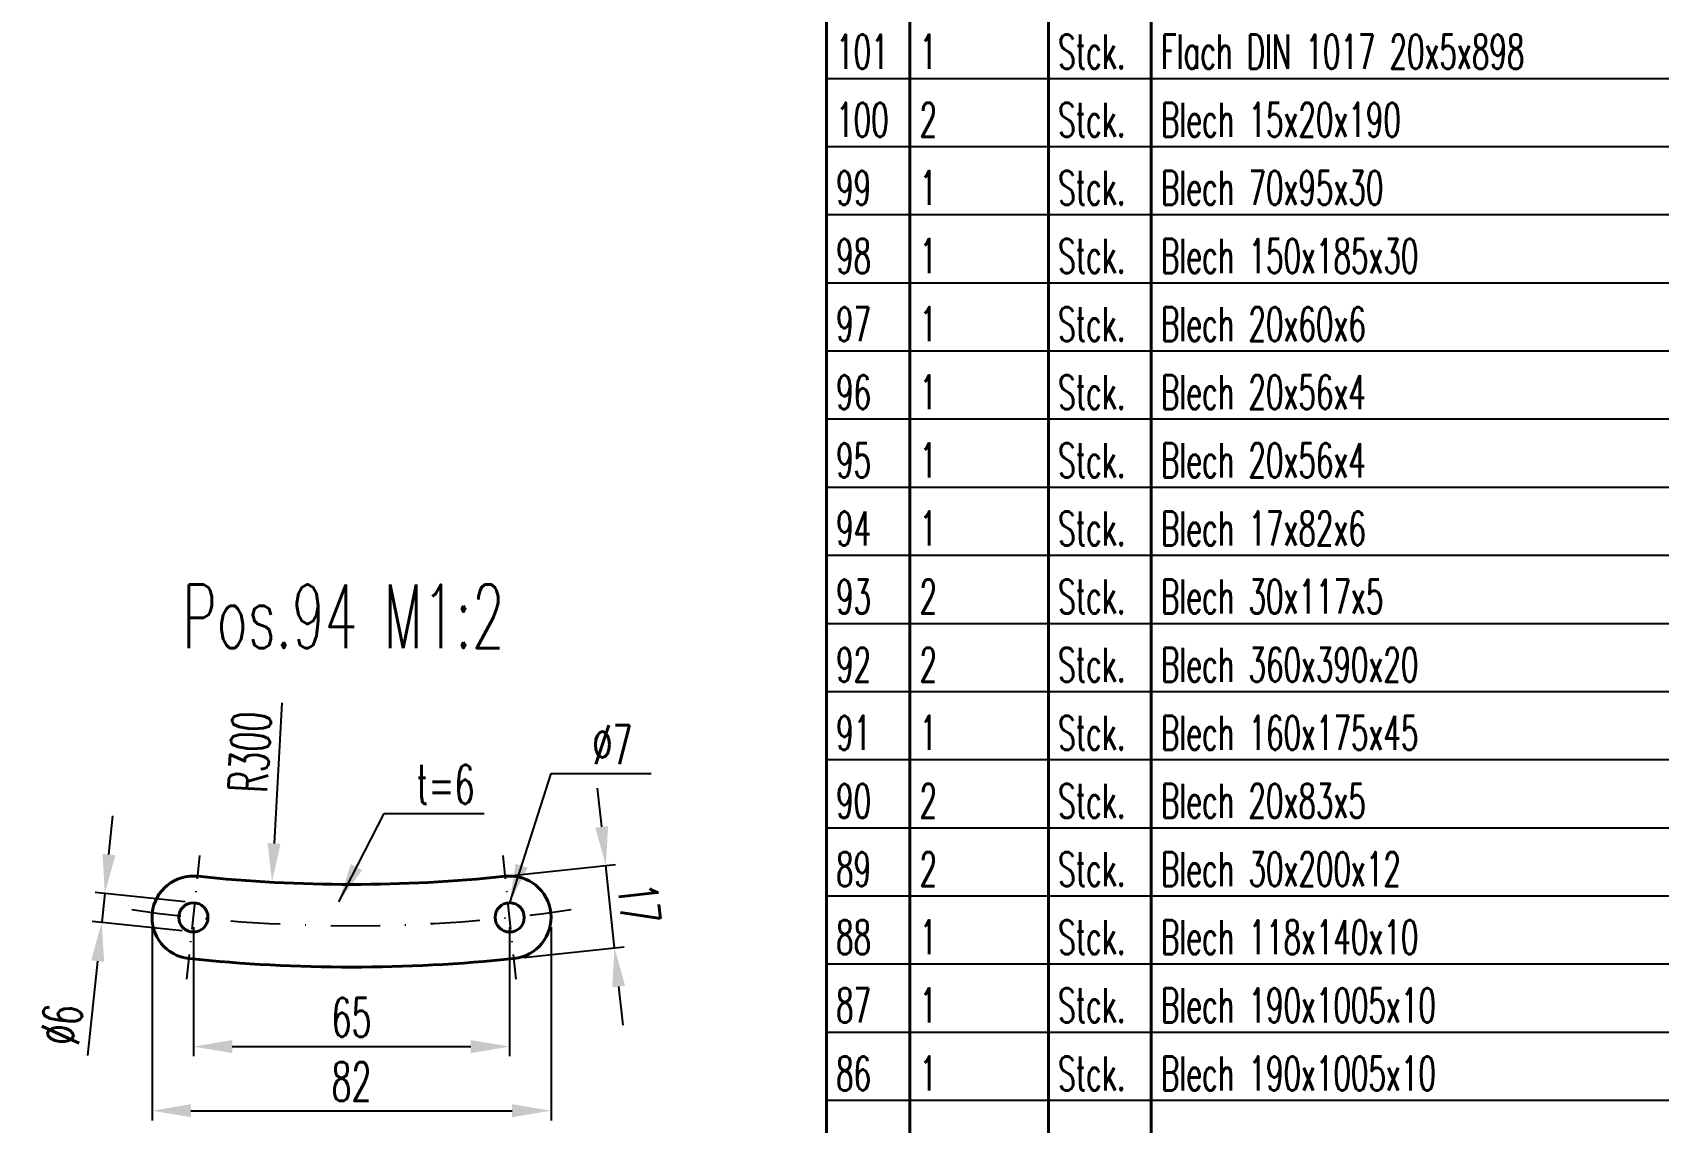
# Model space of a CAD drawing. Extents: x -620 to 569, y 5788 to 6629.
# Drawn here: x 297.1 to 464.1, y 5889.6 to 6001.6 of the extents above; entities that cross this region are included whole.
import ezdxf

# ---------------------------------------------------------------- set-up
doc = ezdxf.new("R2010")
doc.units = 0
doc.linetypes.add('STRICHPUNKT', pattern=[25.4, 12.7, -6.35, 0, -6.35])
doc.layers.get('Defpoints').update_dxf_attribs({"linetype": 'CONTINUOUS'})
for name, color, linetype, lineweight in [('ACHSE', 150, 'STRICHPUNKT', 25), ('BEM', 6, 'CONTINUOUS', 25), ('TEXT_3', 6, 'CONTINUOUS', 25), ('TEXT_7', 1, 'CONTINUOUS', 60), ('VOLL_03', 6, 'CONTINUOUS', 25), ('VOLL_05', 7, 'CONTINUOUS', 40)]:
    doc.layers.add(name, color=color, linetype=linetype, lineweight=lineweight)
doc.styles.add('ROMANS', font='romans.shx', dxfattribs={"width": 0.6, "height": 80})
doc.styles.get("Standard").update_dxf_attribs({"font": 'romans.shx', "width": 0.6})
doc.dimstyles.get("Standard").update_dxf_attribs({"dimtxt": 4, "dimasz": 4, "dimexe": 1, "dimexo": 1, "dimgap": 1, "dimtad": 1, "dimdsep": 46, "dimtxsty": 'Standard', "dimcen": 0, "dimclrd": 256, "dimclre": 256, "dimclrt": 256, "dimazin": 0, "dimtfac": 1, "dimtmove": 0, "dimatfit": 3, "dimfxl": 0, "dimtolj": 1, "dimtzin": 0, "dimarcsym": 0})

# ---------------------------------------------------------------- blocks, each defined once
blk = doc.blocks.new('*D294')
at = {"layer": 'BEM', "lineweight": -2}
for p, q in [((304.9, 5917.1), (305.32, 5921.07)), ((312.75, 5912.24), (303.49, 5913.22)), ((304.48, 5913.12), (304.16, 5910.14)), ((312.43, 5909.26), (303.17, 5910.24)), ((303.74, 5906.16), (302.71, 5896.44))]:
    blk.add_line(p, q, dxfattribs=at)
at = {"layer": 'BEM'}
for points in [[(304.24, 5917.17), (305.57, 5917.03), (304.48, 5913.12)], [(303.08, 5906.23), (304.41, 5906.09), (304.16, 5910.14)]]:
    blk.add_solid(points, dxfattribs=at)
at = {"layer": 'Defpoints', "color": 0}
for p in [(313.74, 5912.14), (304.16, 5910.14), (313.42, 5909.15)]:
    blk.add_point(p, dxfattribs=at)
at = {"layer": 'BEM', "insert": (300.03, 5899.63), "char_height": 4, "attachment_point": 5, "rotation": 83.9528}
blk.add_mtext('\\A1;%%c6', dxfattribs=at)
blk = doc.blocks.new('*D293')
at = {"layer": 'BEM', "lineweight": -2}
for p, q in [((355.54, 5919.94), (355.12, 5923.92)), ((346.63, 5914.98), (356.96, 5916.07)), ((356.86, 5907.51), (355.96, 5915.97)), ((347.52, 5906.53), (357.85, 5907.62)), ((357.28, 5903.54), (357.7, 5899.56))]:
    blk.add_line(p, q, dxfattribs=at)
at = {"layer": 'BEM'}
for points in [[(356.2, 5920.01), (354.88, 5919.87), (355.96, 5915.97)], [(357.94, 5903.61), (356.62, 5903.47), (356.86, 5907.51)]]:
    blk.add_solid(points, dxfattribs=at)
at = {"layer": 'Defpoints', "color": 0}
for p in [(345.63, 5914.87), (355.96, 5915.97), (346.53, 5906.42)]:
    blk.add_point(p, dxfattribs=at)
at = {"layer": 'BEM', "insert": (359.39, 5912.06), "char_height": 4, "attachment_point": 5, "rotation": 276.0472}
blk.add_mtext('\\A1;17', dxfattribs=at)
blk = doc.blocks.new('*D292')
at = {"layer": 'BEM', "lineweight": -2}
for p, q in [((309.33, 5909.65), (309.33, 5889.78)), ((350.33, 5909.65), (350.33, 5889.78)), ((313.33, 5890.78), (346.33, 5890.78))]:
    blk.add_line(p, q, dxfattribs=at)
at = {"layer": 'BEM'}
for points in [[(313.33, 5891.45), (313.33, 5890.11), (309.33, 5890.78)], [(346.33, 5891.45), (346.33, 5890.11), (350.33, 5890.78)]]:
    blk.add_solid(points, dxfattribs=at)
at = {"layer": 'Defpoints', "color": 0}
for p in [(309.33, 5910.65), (350.33, 5910.65), (350.33, 5890.78)]:
    blk.add_point(p, dxfattribs=at)
at = {"layer": 'BEM', "insert": (329.83, 5893.78), "char_height": 4, "attachment_point": 5}
blk.add_mtext('\\A1;82', dxfattribs=at)
blk = doc.blocks.new('*D291')
at = {"layer": 'BEM', "lineweight": -2}
for p, q in [((313.58, 5909.65), (313.58, 5896.37)), ((346.08, 5909.65), (346.08, 5896.37)), ((317.58, 5897.37), (342.08, 5897.37))]:
    blk.add_line(p, q, dxfattribs=at)
at = {"layer": 'BEM'}
for points in [[(317.58, 5898.04), (317.58, 5896.7), (313.58, 5897.37)], [(342.08, 5898.04), (342.08, 5896.7), (346.08, 5897.37)]]:
    blk.add_solid(points, dxfattribs=at)
at = {"layer": 'Defpoints', "color": 0}
for p in [(313.58, 5910.65), (346.08, 5910.65), (346.08, 5897.37)]:
    blk.add_point(p, dxfattribs=at)
at = {"layer": 'BEM', "insert": (329.83, 5900.37), "char_height": 4, "attachment_point": 5}
blk.add_mtext('\\A1;65', dxfattribs=at)

msp = doc.modelspace()

# ---------------------------------------------------------------- linework, layer by layer
at = {"layer": 'ACHSE', "ltscale": 0.2}
for p, q in [((312.9094, 5904.3018), (314.2536, 5916.9906)), ((346.7536, 5904.3018), (345.4094, 5916.9906))]:
    msp.add_line(p, q, dxfattribs=at)
at = {"layer": 'ACHSE', "ltscale": 0.4}
msp.add_arc((329.8315, 6064.0379), 154.25, 261.582779, 278.417221, dxfattribs=at)
at = {"layer": 'BEM'}
msp.add_line((322.6612, 5932.6906), (321.8731, 5918.2549), dxfattribs=at)
msp.add_solid([(321.2075, 5918.2913), (322.5388, 5918.2186), (321.6551, 5914.2609)], dxfattribs=at)
at = {"layer": 'VOLL_03'}
for p, q in [((378.6217, 5996.8607), (558.6217, 5996.8607)), ((378.6217, 5989.8607), (558.6217, 5989.8607)), ((378.6217, 5982.8607), (558.6217, 5982.8607)), ((378.6217, 5975.8607), (558.6217, 5975.8607)), ((378.6217, 5968.8607), (558.6217, 5968.8607)), ((378.6217, 5961.8607), (558.6217, 5961.8607)), ((378.6217, 5954.8607), (558.6217, 5954.8607)), ((378.6217, 5947.8607), (558.6217, 5947.8607)), ((378.6217, 5940.8607), (558.6217, 5940.8607)), ((378.6217, 5933.8607), (558.6217, 5933.8607)), ((378.6217, 5926.8607), (558.6217, 5926.8607)), ((378.6217, 5919.8607), (558.6217, 5919.8607)), ((378.6217, 5912.8607), (558.6217, 5912.8607)), ((378.6217, 5905.8607), (558.6217, 5905.8607)), ((378.6217, 5898.8607), (558.6217, 5898.8607)), ((378.6217, 5891.8607), (558.6217, 5891.8607))]:
    msp.add_line(p, q, dxfattribs=at)
at = {"layer": 'VOLL_05'}
for p, q in [((378.6217, 6283.8607), (378.6217, 5861.8607)), ((411.9966, 6283.8607), (411.9966, 5861.8607)), ((387.1988, 6262.8607), (387.1988, 5861.8607)), ((401.4346, 6262.8607), (401.4346, 5861.8607))]:
    msp.add_line(p, q, dxfattribs=at)
for centre in [(313.5815, 5910.6462), (346.0815, 5910.6462)]:
    msp.add_circle(centre, 1.5, dxfattribs=at)
for centre, radius, start, end in [((313.5815, 5910.6462), 4.25, 83.952757, 263.952757), ((329.8315, 6064.0379), 150, 263.952757, 276.047243), ((346.0815, 5910.6462), 4.25, 276.047243, 96.047243), ((329.8315, 6064.0379), 158.5, 263.952757, 276.047243)]:
    msp.add_arc(centre, radius, start, end, dxfattribs=at)

# ---------------------------------------------------------------- texts
at = {"layer": 'BEM', "insert": (319.3806, 5927.6333), "char_height": 4, "attachment_point": 5, "rotation": 86.875305}
msp.add_mtext('\\A1;R300', dxfattribs=at)
at = {"layer": 'BEM', "char_height": 4, "attachment_point": 5}
for s, insert in [('%%c7', (356.641, 5928.4028)), ('t=6', (339.486, 5924.3066))]:
    msp.add_mtext(s, dxfattribs=dict(at, insert=insert))
at = {"layer": 'TEXT_3', "style": 'ROMANS', "width": 0.6}
for s, p in [('101', (379.6217, 5997.8607)), ('1', (388.1988, 5997.8607)), ('Stck.', (402.4346, 5997.8607)), ('Flach DIN 1017 20x5x898', (412.9966, 5997.8607)), ('100', (379.6217, 5990.8607)), ('2', (388.1988, 5990.8607)), ('Stck.', (402.4346, 5990.8607)), ('Blech 15x20x190', (412.9966, 5990.8607)), ('99', (379.6217, 5983.8607)), ('1', (388.1988, 5983.8607)), ('Stck.', (402.4346, 5983.8607)), ('Blech 70x95x30', (412.9966, 5983.8607)), ('98', (379.6217, 5976.8607)), ('1', (388.1988, 5976.8607)), ('Stck.', (402.4346, 5976.8607)), ('Blech 150x185x30', (412.9966, 5976.8607)), ('97', (379.6217, 5969.8607)), ('1', (388.1988, 5969.8607)), ('Stck.', (402.4346, 5969.8607)), ('Blech 20x60x6', (412.9966, 5969.8607)), ('96', (379.6217, 5962.8607)), ('1', (388.1988, 5962.8607)), ('Stck.', (402.4346, 5962.8607)), ('Blech 20x56x4', (412.9966, 5962.8607)), ('95', (379.6217, 5955.8607)), ('1', (388.1988, 5955.8607)), ('Stck.', (402.4346, 5955.8607)), ('Blech 20x56x4', (412.9966, 5955.8607)), ('94', (379.6217, 5948.8607)), ('1', (388.1988, 5948.8607)), ('Stck.', (402.4346, 5948.8607)), ('Blech 17x82x6', (412.9966, 5948.8607)), ('93', (379.6217, 5941.8607)), ('2', (388.1988, 5941.8607)), ('Stck.', (402.4346, 5941.8607)), ('Blech 30x117x5', (412.9966, 5941.8607)), ('92', (379.6217, 5934.8607)), ('2', (388.1988, 5934.8607)), ('Stck.', (402.4346, 5934.8607)), ('Blech 360x390x20', (412.9966, 5934.8607)), ('91', (379.6217, 5927.8607)), ('1', (388.1988, 5927.8607)), ('Stck.', (402.4346, 5927.8607)), ('Blech 160x175x45', (412.9966, 5927.8607)), ('90', (379.6217, 5920.8607)), ('2', (388.1988, 5920.8607)), ('Stck.', (402.4346, 5920.8607)), ('Blech 20x83x5', (412.9966, 5920.8607)), ('89', (379.6217, 5913.8607)), ('2', (388.1988, 5913.8607)), ('Stck.', (402.4346, 5913.8607)), ('Blech 30x200x12', (412.9966, 5913.8607)), ('88', (379.6217, 5906.8607)), ('1', (388.1988, 5906.8607)), ('Stck.', (402.4346, 5906.8607)), ('Blech 118x140x10', (412.9966, 5906.8607)), ('87', (379.6217, 5899.8607)), ('1', (388.1988, 5899.8607)), ('Stck.', (402.4346, 5899.8607)), ('Blech 190x1005x10', (412.9966, 5899.8607)), ('86', (379.6217, 5892.8607)), ('1', (388.1988, 5892.8607)), ('Stck.', (402.4346, 5892.8607)), ('Blech 190x1005x10', (412.9966, 5892.8607))]:
    msp.add_text(s, height=3.5, dxfattribs=at).set_placement(p)
at = {"layer": 'TEXT_7', "style": 'ROMANS', "width": 0.6}
msp.add_text('Pos.94 M1:2', height=6.534407, dxfattribs=at).set_placement((312.4521, 5938.3174))

# ---------------------------------------------------------------- dimensions: what is measured, and where the dimension line sits
at = {"layer": 'BEM'}
dim = msp.add_aligned_dim(p1=(346.5292, 5906.4199), p2=(345.6338, 5914.8726), distance=-10.3866, dimstyle='Standard', override={"dimlfac": 2}, dxfattribs=at)
dim.commit()
dim.dimension.update_dxf_attribs({"geometry": '*D293', "text_midpoint": (359.3936, 5912.0565)})
dim = msp.add_aligned_dim(p1=(313.7395, 5912.1379), p2=(313.4235, 5909.1546), distance=-9.3105, text='%%c<>', dimstyle='Standard', override={"dimlfac": 2}, dxfattribs=at)
dim.commit()
dim.dimension.update_dxf_attribs({"geometry": '*D294', "text_midpoint": (300.0347, 5899.6263)})
for base, p1, p2, picture, middle in [((350.3315, 5890.7817), (309.3315, 5910.6462), (350.3315, 5910.6462), '*D292', (329.8315, 5893.7817)), ((346.0815, 5897.3693), (313.5815, 5910.6462), (346.0815, 5910.6462), '*D291', (329.8315, 5900.3693))]:
    dim = msp.add_linear_dim(base=base, p1=p1, p2=p2, dimstyle='Standard', override={"dimlfac": 2}, dxfattribs=at)
    dim.commit()
    dim.dimension.update_dxf_attribs({"geometry": picture, "text_midpoint": middle})

# ---------------------------------------------------------------- leaders
for points in [[(346.0815, 5912.1462), (350.3431, 5925.4296), (360.6198, 5925.4296)], [(328.5138, 5912.2483), (333.1882, 5921.3334), (343.4648, 5921.3334)]]:
    msp.add_leader(points, dimstyle='Standard', override={"dimgap": 1, "dimtad": 0, "dimlfac": 5}, dxfattribs=at)

doc.saveas('drawing.dxf')
